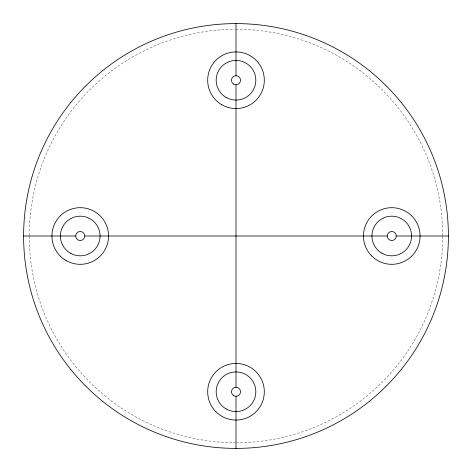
<?xml version="1.0" encoding="UTF-8"?>
<svg xmlns="http://www.w3.org/2000/svg" width="472" height="472" viewBox="0 0 472 472"><rect width="100%" height="100%" fill="white"/><g stroke="black" fill="none" stroke-linecap="round" stroke-linejoin="round"><path stroke-width="0.35" stroke-dasharray="2.36 1.77" d="M442.736 236A206.736 206.736 0 0 1 237.445 442.73M236 442.736A206.736 206.736 0 0 1 29.264 236M29.264 235.274A206.736 206.736 0 0 1 234.554 29.27M236 29.264A206.736 206.736 0 0 1 442.736 235.274"/><path stroke-width="0.71" d="M23.6 236L75.709 236M84.771 236A4.531 4.531 0 0 0 77.974 232.077A4.531 4.531 0 0 0 77.974 239.923A4.531 4.531 0 0 0 84.771 236L387.229 236M396.291 236A4.531 4.531 0 0 0 389.494 232.077A4.531 4.531 0 0 0 389.494 239.923A4.531 4.531 0 0 0 396.291 236L448.4 236A212.4 212.4 0 0 1 129.8 419.944A212.4 212.4 0 0 1 129.8 52.056A212.4 212.4 0 0 1 448.4 236M236 23.6L236 75.709M236 84.771L236 387.229M236 396.291L236 448.4M221.84 104.766A28.32 28.32 0 0 0 264.32 80.24A28.32 28.32 0 0 0 221.84 55.714A28.32 28.32 0 0 0 221.84 104.766M66.08 260.526A28.32 28.32 0 0 0 108.56 236A28.32 28.32 0 0 0 66.08 211.474A28.32 28.32 0 0 0 66.08 260.526M215.975 411.785A28.32 28.32 0 0 0 263.352 399.088A28.32 28.32 0 0 0 228.672 364.408A28.32 28.32 0 0 0 215.975 411.785M371.735 256.025A28.32 28.32 0 0 0 419.112 243.328A28.32 28.32 0 0 0 384.432 208.648A28.32 28.32 0 0 0 371.735 256.025M381.848 253.169A19.824 19.824 0 0 0 411.584 236A19.824 19.824 0 0 0 381.848 218.831A19.824 19.824 0 0 0 381.848 253.169M226.088 97.409A19.824 19.824 0 0 0 255.824 80.24A19.824 19.824 0 0 0 226.088 63.071A19.824 19.824 0 0 0 226.088 97.409M70.328 253.169A19.824 19.824 0 0 0 100.064 236A19.824 19.824 0 0 0 70.328 218.831A19.824 19.824 0 0 0 70.328 253.169M226.088 408.929A19.824 19.824 0 0 0 255.824 391.76A19.824 19.824 0 0 0 226.088 374.591A19.824 19.824 0 0 0 226.088 408.929M233.734 84.163A4.531 4.531 0 0 0 240.531 80.24A4.531 4.531 0 0 0 233.734 76.316A4.531 4.531 0 0 0 233.734 84.163M233.734 395.683A4.531 4.531 0 0 0 240.531 391.76A4.531 4.531 0 0 0 233.734 387.837A4.531 4.531 0 0 0 233.734 395.683"/></g></svg>
